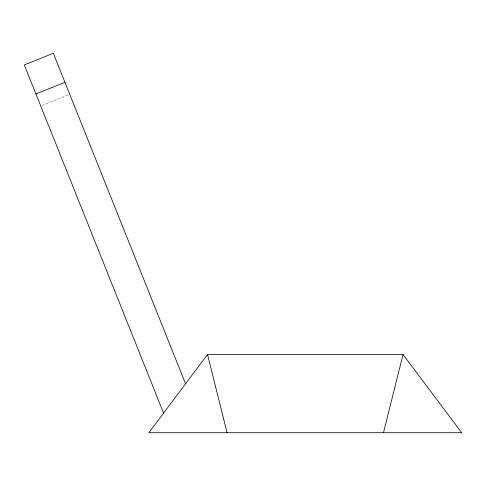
<?xml version="1.0" encoding="UTF-8"?>
<svg xmlns="http://www.w3.org/2000/svg" width="486" height="486" viewBox="0 0 486 486"><rect width="100%" height="100%" fill="white"/><g stroke="black" fill="none" stroke-linecap="round" stroke-linejoin="round"><path stroke-width="0.36" stroke-dasharray="2.43 1.82" d="M42.112 105.432L69.085 94.642"/><path stroke-width="0.73" d="M383.49 432.71L403.046 354.501L207.522 354.501L148.868 432.71L461.7 432.71L403.046 354.501M35.915 93.956L64.966 82.334M185.549 383.8L53.345 53.29L24.3 64.905L163.575 413.1M207.522 354.501L227.077 432.71"/></g></svg>
